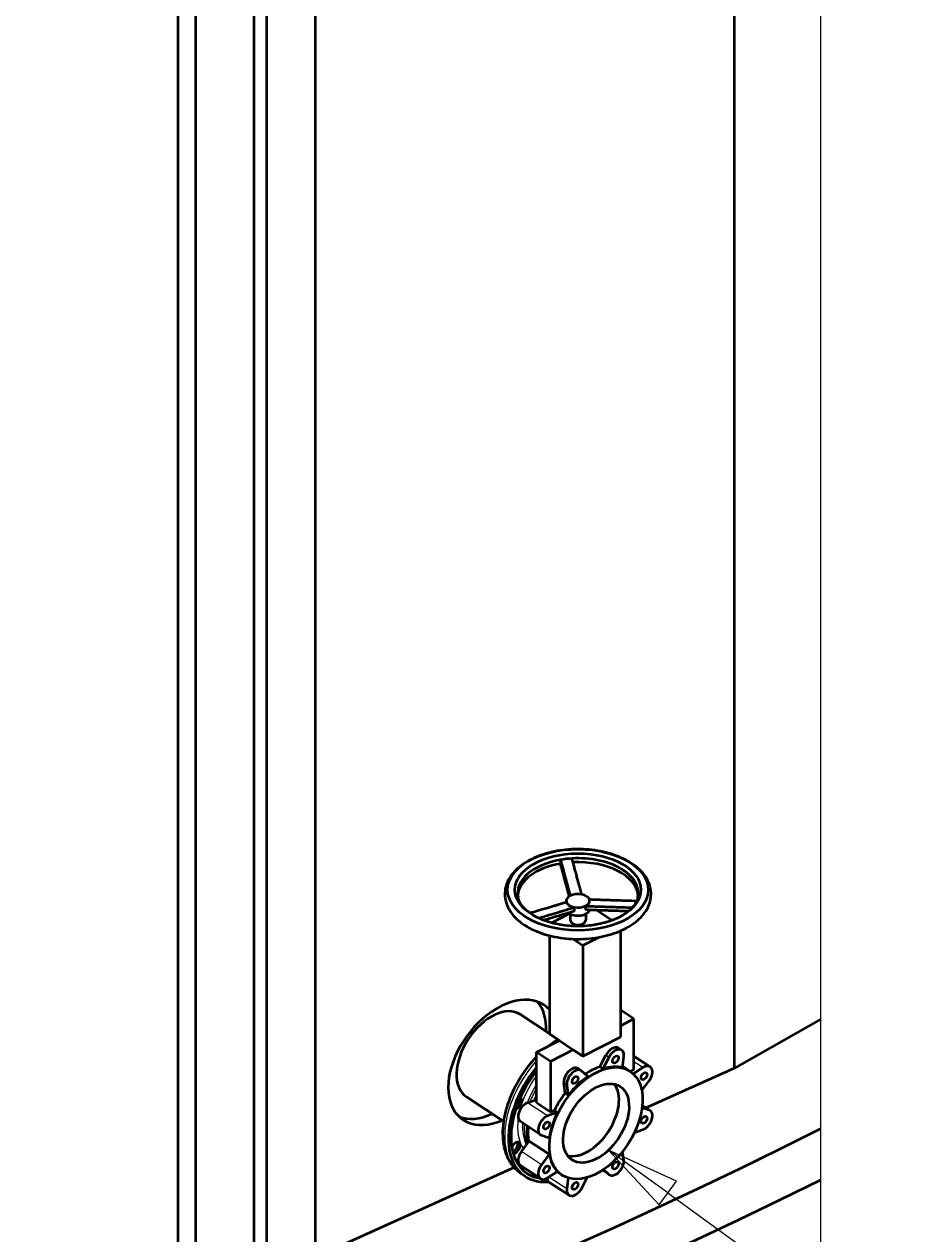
# Model space of a CAD drawing. Header units: millimetres. Extents: x 0 to 42050, y 0 to 29700.
# Drawn here: x 30106 to 31641, y 2326 to 4392 of the extents above; entities that cross this region are included whole.
import ezdxf

# ---------------------------------------------------------------- set-up
doc = ezdxf.new("R2010")
doc.units = ezdxf.units.MM
doc.header["$LTSCALE"] = 50
doc.layers.get('0').update_dxf_attribs({"lineweight": 18})
for name, color, linetype, lineweight in [('Detail Boundary', 7, 'Continuous', 18), ('Symbol', 7, 'Continuous', 18), ('Visible', 7, 'Continuous', 35), ('Visible Narrow', 7, 'Continuous', 18)]:
    doc.layers.add(name, color=color, linetype=linetype, lineweight=lineweight)
doc.styles.add('Note Text', font='arial.ttf')

# ---------------------------------------------------------------- blocks, each defined once
blk = doc.blocks.new('2dTransSymbol1')
at = {"layer": 'Detail Boundary', "flags": 128}
blk.add_lwpolyline([(379.134, 138.197), (379.134, 13.843), (629.363, 13.843), (629.363, 138.197), (379.134, 138.197)], dxfattribs=at)
blk = doc.blocks.new('Balloon38')
at = {"layer": 'Symbol'}
for p, q in [((624.132, 47.909), (622.107, 49.375)), ((624.425, 48.314), (622.107, 49.375)), ((622.107, 49.375), (623.839, 47.504)), ((623.839, 47.504), (624.425, 48.314)), ((624.132, 47.909), (637.619, 38.148))]:
    blk.add_line(p, q, dxfattribs=at)
at = {"layer": 'Symbol', "flags": 128}
blk.add_lwpolyline([(624.425, 48.314), (622.107, 49.375), (623.839, 47.504), (624.425, 48.314)], dxfattribs=at)
at = {"layer": 'Symbol'}
blk.add_circle((640.645, 35.957), 3.75, dxfattribs=at)
blk.add_solid([(624.425, 48.314), (622.107, 49.375), (623.839, 47.504), (624.425, 48.314)], dxfattribs=at)
at = {"layer": 'Symbol', "insert": (640.645, 35.978), "char_height": 2.5, "attachment_point": 5, "style": 'Note Text'}
blk.add_mtext('18', dxfattribs=at)

msp = doc.modelspace()

# ---------------------------------------------------------------- linework, layer by layer
at = {"layer": 'Visible', "color": 9, "true_color": 0xc0c0c0}
for p, q in [((30369.38, 2194.26), (30369.38, 6909.83)), ((30399.73, 2178.44), (30399.73, 6909.83)), ((30499.23, 2206.79), (30499.23, 6909.83)), ((30520.84, 2215.13), (30520.84, 6909.83)), ((30604.24, 2257.38), (30604.24, 6909.83)), ((31320.62, 2608.76), (31320.62, 6909.83)), ((31468.15, 2692.59), (31320.62, 2608.76)), ((31320.62, 2608.76), (31169.47, 2540.62)), ((30943.87, 2438.91), (30604.24, 2285.8))]:
    msp.add_line(p, q, dxfattribs=at)
at = {"layer": 'Visible'}
for p, q in [((31023.08, 2964.72), (31023.08, 2958.06)), ((31032.95, 2894.5), (31032.95, 2892.12)), ((31046.53, 2883.56), (31046.53, 2876.91)), ((31066.14, 2885.82), (31066.14, 2879.16)), ((31110.91, 2861.09), (31084.56, 2878.43)), ((31007.62, 2857.06), (31038.58, 2872.75)), ((31039.45, 2872.26), (31039.45, 2861.59)), ((31066.45, 2872.26), (31066.45, 2861.59)), ((31004.8, 2666.61), (31004.8, 2835.06)), ((31089.7, 2832.59), (31061.52, 2818.31)), ((31126.16, 2662.04), (31126.16, 2843.53)), ((31044.61, 2829.44), (31061.52, 2818.31)), ((31061.52, 2818.31), (31061.52, 2629.29)), ((31004.8, 2667.41), (30954.77, 2700.33)), ((31148.76, 2692.69), (31126.16, 2707.56)), ((31148.76, 2692.69), (31126.16, 2681.24)), ((31148.76, 2606.55), (31148.76, 2692.69)), ((31004.8, 2666.61), (31021.29, 2655.76)), ((30982.2, 2635.96), (31021.29, 2655.76)), ((31021.29, 2655.76), (31045.03, 2640.14)), ((31061.52, 2629.29), (31126.16, 2662.04)), ((31005.94, 2620.34), (30982.2, 2635.96)), ((30982.2, 2549.82), (30982.2, 2635.96)), ((31045.03, 2640.14), (31005.94, 2620.34)), ((31045.03, 2640.14), (31061.52, 2629.29)), ((31090.26, 2610.88), (31100.54, 2630.65)), ((31105.82, 2627.17), (31095.53, 2607.4)), ((31127.59, 2639.34), (31122.32, 2642.81)), ((31129.1, 2609.31), (31131.31, 2628.62)), ((31176.41, 2611.05), (31148.76, 2629.24)), ((31005.94, 2620.34), (31005.94, 2534.2)), ((31058.55, 2604.37), (31053.28, 2607.84)), ((31095.53, 2607.4), (31090.26, 2610.88)), ((31142.21, 2603.14), (31135.62, 2607.48)), ((31142.86, 2602.71), (31148.76, 2606.55)), ((31164.1, 2609.61), (31147.6, 2598.89)), ((31069.73, 2594.33), (31059.44, 2603.68)), ((31162.19, 2570.57), (31174.66, 2587.27)), ((31030.88, 2565.69), (31028.67, 2582.77)), ((31036.16, 2562.22), (31030.88, 2565.69)), ((31033.95, 2579.3), (31036.16, 2562.22)), ((30926.25, 2517.63), (30862.26, 2559.74)), ((30966.86, 2549.63), (30982.2, 2555.21)), ((30982.2, 2549.82), (31005.94, 2534.2)), ((31176.41, 2536.05), (31163.1, 2544.81)), ((31017.91, 2533.16), (31001.16, 2527.07)), ((31005.94, 2534.2), (31012.63, 2536.63)), ((31012.63, 2536.63), (31017.91, 2533.16)), ((31174.66, 2536.89), (31162.63, 2540.83)), ((30988.85, 2494.87), (30954.55, 2517.44)), ((31149.47, 2498.54), (31164.1, 2503.86)), ((30956.3, 2466.22), (30969.71, 2484.18)), ((30969.71, 2484.18), (31004, 2461.62)), ((30990.6, 2494.03), (31004, 2489.65)), ((31004, 2461.62), (30990.6, 2443.65)), ((31131.31, 2451.62), (31129.38, 2466.51)), ((30988.85, 2419.88), (30954.55, 2442.45)), ((30962.75, 2423.76), (30956.48, 2427.88)), ((31001.16, 2421.31), (31017.91, 2432.2)), ((31025.68, 2426.04), (31017.12, 2431.68)), ((31036.1, 2421.15), (31033.95, 2402.31)), ((31059.44, 2403.75), (31068.93, 2421.99)), ((31106.7, 2426.55), (31094.83, 2434.37)), ((31096.64, 2435.58), (31105.82, 2427.24)), ((31037.67, 2391.58), (31003.37, 2414.15))]:
    msp.add_line(p, q, dxfattribs=at)
for centre, major_axis, ratio in [((31052.95, 2913.44), (-120.32, 0), 0.5773503), ((31052.95, 2913.44), (-107.68, 0), 0.5773503), ((31117.15, 2623.47), (-3.79, -5.76), 0.6137387), ((31083.95, 2514.59), (-58.27, -88.55), 0.6137387), ((31083.95, 2514.59), (-41.23, -62.65), 0.6137387), ((31048.11, 2588.5), (3.79, 5.76), 0.6137387), ((31165.96, 2595.17), (-3.79, -5.76), 0.6137387), ((31165.96, 2520.18), (-3.79, -5.76), 0.6137387), ((30999.29, 2510.74), (3.79, 5.76), 0.6137387), ((30999.29, 2435.75), (3.79, 5.76), 0.6137387), ((31117.15, 2442.43), (-3.79, -5.76), 0.6137387), ((31048.11, 2407.45), (3.79, 5.76), 0.6137387)]:
    msp.add_ellipse(centre, major_axis=major_axis, ratio=ratio, dxfattribs=at)
for centre, major_axis, ratio, start_param, end_param in [((31052.95, 2907.7), (-103.18, 0), 0.5773503, 5.0060632, 6.4123492), ((31052.95, 2901.04), (-103.18, 0), 0.5773503, 5.0060632, 6.2273039), ((31052.95, 2907.7), (103.18, 0), 0.5773503, 1.6703262, 1.8644706), ((31052.95, 2907.7), (103.18, 0), 0.5773503, 6.1540214, 7.9535115), ((31052.95, 2901.04), (103.18, 0), 0.5773503, 0.0558814, 1.6531009), ((31052.95, 2894.5), (-20, 0), 0.5773503, 5.4325898, 6.4797873), ((31052.95, 2894.5), (20, 0), 0.5773503, 1.2437996, 2.2909971), ((31052.95, 2894.5), (20, 0), 0.5773503, 0.196602, 1.2437996), ((31052.95, 2894.5), (20, 0), 0.5773503, 5.4325898, 6.4797873), ((31052.95, 2894.5), (-20, 0), 0.5773503, 0.196602, 1.2437996), ((31052.95, 2880.78), (20, 0), 0.5773503, 3.7803548, 6.1170912), ((31052.95, 2894.5), (-20, 0), 0.5773503, 1.2437996, 2.2909971), ((31052.95, 2861.59), (13.5, 0), 0.5773503, 3.1415927, 6.2831853), ((30908.51, 2630.03), (-46.26, -70.3), 0.6137387, 3.1415927, 6.2831853), ((30908.51, 2630.03), (65.96, 100.24), 0.6137387, 5.4895383, 6.1187593), ((31111.87, 2626.94), (10.44, 15.87), 0.6137387, 0, 1.7364907), ((31117.15, 2623.47), (10.44, 15.87), 0.6137387, 5.4016822, 8.0196761), ((31041.08, 2542.8), (-78.33, -119.04), 0.6137387, 4.543763, 6.7360246), ((31041.08, 2542.8), (-75.03, -114.03), 0.6137387, 4.5729708, 6.5575121), ((31042.83, 2591.97), (10.44, 15.87), 0.6137387, 0, 2.5218889), ((31048.11, 2588.5), (10.44, 15.87), 0.6137387, 6.1870803, 8.8050742), ((31077.35, 2518.93), (-58.27, -88.55), 0.6137387, 3.7991264, 4.1138455), ((31082.63, 2515.46), (58.27, 88.55), 0.6137387, 0.1974539, 0.6575337), ((31077.35, 2518.93), (58.27, 88.55), 0.6137387, 0, 0.1103149), ((31165.96, 2595.17), (10.44, 15.87), 0.6137387, 4.616284, 7.2342779), ((31082.63, 2515.46), (-58.27, -88.55), 0.6137387, 4.1244447, 4.5845245), ((31077.35, 2518.93), (-58.27, -88.55), 0.6137387, 4.5845245, 4.9098429), ((31066.8, 2525.88), (41.23, 62.65), 0.6137387, 3.3664577, 6.0583203), ((30948.87, 2548.84), (5.91, 8.98), 0.6137387, 3.7163584, 6.3792972), ((30944.91, 2551.45), (5.91, 8.98), 0.6137387, 4.5529803, 5.5078587), ((30965, 2533.31), (-10.44, -15.87), 0.6137387, 3.8308858, 6.2831853), ((31045.04, 2540.2), (58.27, 88.55), 0.6137387, 1.7287509, 1.8115426), ((31047.01, 2538.9), (58.27, 88.55), 0.6137387, 1.7702533, 1.785682), ((31047.01, 2538.9), (58.27, 88.55), 0.6137387, 1.7702533, 1.785682), ((30908.51, 2630.03), (-65.96, -100.24), 0.6137387, 0.1118485, 0.793647), ((30999.29, 2510.74), (-10.44, -15.87), 0.6137387, 3.8308858, 6.4488797), ((31082.63, 2515.46), (-58.27, -88.55), 0.6137387, 4.9098429, 5.3699227), ((31165.96, 2520.18), (10.44, 15.87), 0.6137387, 3.8308858, 6.4488797), ((31045.04, 2540.2), (58.27, 88.55), 0.6137387, 2.2765322, 2.6210054), ((31047.01, 2538.9), (58.27, 88.55), 0.6137387, 2.2765322, 2.5808618), ((31047.01, 2538.9), (58.27, 88.55), 0.6137387, 2.2765322, 2.5808618), ((30946.29, 2472.6), (5.91, 8.98), 0.6137387, 3.430812, 8.0588026), ((30942.33, 2475.2), (5.91, 8.98), 0.6137387, 3.8423601, 5.9159961), ((30965, 2458.32), (-10.44, -15.87), 0.6137387, 4.616284, 6.2831853), ((31082.63, 2515.46), (-58.27, -88.55), 0.6137387, 5.695241, 6.1553209), ((30999.29, 2435.75), (-10.44, -15.87), 0.6137387, 4.616284, 7.2342779), ((31117.15, 2442.43), (-10.44, -15.87), 0.6137387, 6.1870803, 8.8050742), ((31041.08, 2542.8), (-75.03, -114.03), 0.6137387, 0.3915743, 0.4063235), ((31013.81, 2430.02), (-10.44, -15.87), 0.6137387, 5.6892978, 6.2831853), ((31048.11, 2407.45), (-10.44, -15.87), 0.6137387, 5.4016822, 8.0196761)]:
    msp.add_ellipse(centre, major_axis=major_axis, ratio=ratio, start_param=start_param, end_param=end_param, dxfattribs=at)
at = {"layer": 'Visible', "color": 9, "true_color": 0xc0c0c0}
for centre, major_axis, ratio, start_param, end_param in [((30925.89, 2618.6), (-71.58, -96.45), 0.6433969, 3.0137042, 7.1131904), ((25981.59, 6121.88), (8326.9, 0), 0.5773503, 4.0741561, 5.4317401), ((25981.59, 6105.55), (8420, 0), 0.5773503, 4.0728322, 5.4220954)]:
    msp.add_ellipse(centre, major_axis=major_axis, ratio=ratio, start_param=start_param, end_param=end_param, dxfattribs=at)
at = {"layer": 'Visible'}
for points, knots in [([(30961.21, 2853.49), (30951.9, 2859.62), (30944.09, 2866.82), (30933.02, 2882.53), (30929.51, 2890.97), (30927.35, 2907.47), (30928.23, 2915.41), (30933.61, 2930.65), (30938.19, 2937.9), (30950.87, 2951.69), (30959.32, 2958.05), (30979.18, 2968.97), (30990.71, 2973.43), (31015.38, 2979.89), (31028.52, 2981.9), (31055.1, 2983.32), (31068.53, 2982.75), (31094.49, 2979.1), (31107, 2976.01), (31129.95, 2967.49), (31140.38, 2962.04), (31157.95, 2949.1), (31165.13, 2941.6), (31174.74, 2925.54), (31177.47, 2917.08), (31178.27, 2900.73), (31176.76, 2892.92), (31170.22, 2877.9), (31165.01, 2870.75), (31151.09, 2857.31), (31142.03, 2851.18), (31121.17, 2840.92), (31109.28, 2836.84), (31084.1, 2831.19), (31070.83, 2829.61), (31044.19, 2829.03), (31030.82, 2830.02), (31005.2, 2834.5), (30992.96, 2837.99), (30974.41, 2845.74), (30967.47, 2849.37), (30961.21, 2853.49)], [0, 0, 0, 0, 0.3338531, 0.3338531, 0.644901, 0.644901, 0.9211025, 0.9211025, 1.2083412, 1.2083412, 1.5302623, 1.5302623, 1.8651909, 1.8651909, 2.198592, 2.198592, 2.5302434, 2.5302434, 2.8624189, 2.8624189, 3.1969272, 3.1969272, 3.5293559, 3.5293559, 3.8335498, 3.8335498, 4.1080415, 4.1080415, 4.4008664, 4.4008664, 4.7268975, 4.7268975, 5.0619619, 5.0619619, 5.3949511, 5.3949511, 5.7265245, 5.7265245, 6.0590042, 6.0590042, 6.2831853, 6.2831853, 6.2831853, 6.2831853]), ([(31155.27, 2900.03), (31153.89, 2893.91), (31150.34, 2887.49), (31139.36, 2876.34), (31132.91, 2871.6), (31117.53, 2863.4), (31108.66, 2859.91), (31089.23, 2854.58), (31078.65, 2852.74), (31056.89, 2850.99), (31045.71, 2851.09), (31024, 2853.22), (31013.47, 2855.27), (30994.23, 2861), (30985.52, 2864.68), (30970.81, 2873.1), (30964.8, 2877.83), (30955.74, 2887.7), (30952.78, 2892.81), (30951.01, 2898.5), (30950.8, 2899.26), (30950.63, 2900.03)], [3.9909574, 3.9909574, 3.9909574, 3.9909574, 4.378758, 4.378758, 4.6864744, 4.6864744, 4.988694, 4.988694, 5.2940457, 5.2940457, 5.6015816, 5.6015816, 5.9089988, 5.9089988, 6.2140064, 6.2140064, 6.5160407, 6.5160407, 6.8258584, 6.8258584, 6.8742222, 6.8742222, 6.8742222, 6.8742222]), ([(30956.48, 2427.88), (30948.64, 2433.04), (30942.04, 2440.02), (30931.69, 2457.01), (30928.13, 2467.15), (30924.25, 2490.02), (30924.23, 2502.91), (30927.9, 2529.81), (30931.68, 2543.85), (30942.55, 2571.48), (30949.64, 2585.07), (30965.24, 2608.69), (30973.38, 2618.96), (30982.2, 2628.23)], [3.1390565, 3.1390565, 3.1390565, 3.1390565, 3.421561, 3.421561, 3.7217435, 3.7217435, 4.0474461, 4.0474461, 4.380239, 4.380239, 4.7119601, 4.7119601, 4.9962173, 4.9962173, 4.9962173, 4.9962173])]:
    msp.add_open_spline(points, degree=3, knots=knots, dxfattribs=at)
for points, weights in [([(31023.08, 2964.72), (31037.05, 2912.93), (31039.76, 2903.18)], [1, 1.38722408866, 1]), ([(31038.17, 2902.28), (31035.01, 2913.83), (31023.08, 2958.06)], [1.1211833718, 1.31772358614, 1.0059600766]), ([(31059.37, 2905.43), (31056.67, 2915.19), (31042.7, 2966.97)], [1, 1.38722408866, 1]), ([(31153.29, 2894.13), (31085.69, 2896.09), (31072.56, 2896.75)], [1.00051142602, 1.38696820656, 1]), ([(31033.34, 2892.24), (31023.01, 2888.9), (30970.96, 2873.47)], [1, 1.38247698515, 1.00937781451]), ([(30985.35, 2865.14), (31036.26, 2880.24), (31046.53, 2883.56)], [1.01567970496, 1.37921873596, 1]), ([(31046.53, 2876.91), (31036.82, 2873.77), (30994.6, 2861.23)], [1, 1.35512500857, 1.07065460085]), ([(31066.14, 2885.82), (31079.22, 2885.15), (31146.04, 2883.21)], [1, 1.38524586599, 1.00393623294]), ([(31139.25, 2876.76), (31078.85, 2878.52), (31066.14, 2879.16)], [1.03815819226, 1.37425084681, 1])]:
    msp.add_rational_spline(points, weights, degree=2, dxfattribs=at)
msp.add_open_spline([(31000.59, 2645.28), (31006.29, 2649.92), (31012.17, 2654.13), (31018.14, 2657.84)], degree=3, dxfattribs=at)
at = {"layer": 'Visible Narrow'}
for p, q in [((31105.82, 2627.17), (31100.54, 2630.65)), ((31164.1, 2609.61), (31148.76, 2619.7)), ((31033.95, 2579.3), (31028.67, 2582.77)), ((31001.16, 2527.07), (30966.86, 2549.63)), ((31174.66, 2536.89), (31163.07, 2544.52)), ((30990.6, 2443.65), (30956.3, 2466.22)), ((31033.95, 2402.31), (31003.12, 2422.59)), ((31105.82, 2427.24), (31094.91, 2434.42))]:
    msp.add_line(p, q, dxfattribs=at)
for centre, major_axis, start_param, end_param in [((31034.81, 2546.93), (-78.33, -119.04), 4.4752318, 6.2831853), ((31030.86, 2549.53), (59.37, 90.22), 1.4628713, 2.0913899), ((31034.81, 2546.93), (56.07, 85.21), 1.576459, 1.9278652), ((31037.78, 2544.97), (56.07, 85.21), 1.6311112, 1.889213), ((31030.86, 2549.53), (-59.37, -90.22), 5.3618279, 6.0372034), ((31034.81, 2546.93), (-56.07, -85.21), 5.4520386, 5.9514862), ((31037.78, 2544.97), (-56.07, -85.21), 5.4520386, 5.892946), ((31030.86, 2549.53), (-71.73, -109.02), 6.0496287, 6.158299), ((31034.81, 2546.93), (-75.03, -114.03), 0.0447796, 0.2743268)]:
    msp.add_ellipse(centre, major_axis=major_axis, ratio=0.6137387, start_param=start_param, end_param=end_param, dxfattribs=at)

# ---------------------------------------------------------------- block references
at = {"xscale": 50, "yscale": 50, "zscale": 50}
msp.add_blockref('2dTransSymbol1', (0, 0), dxfattribs=at)
at = {"layer": 'Symbol', "xscale": 50, "yscale": 50, "zscale": 50}
msp.add_blockref('Balloon38', (0, 0), dxfattribs=at)

doc.saveas('drawing.dxf')
